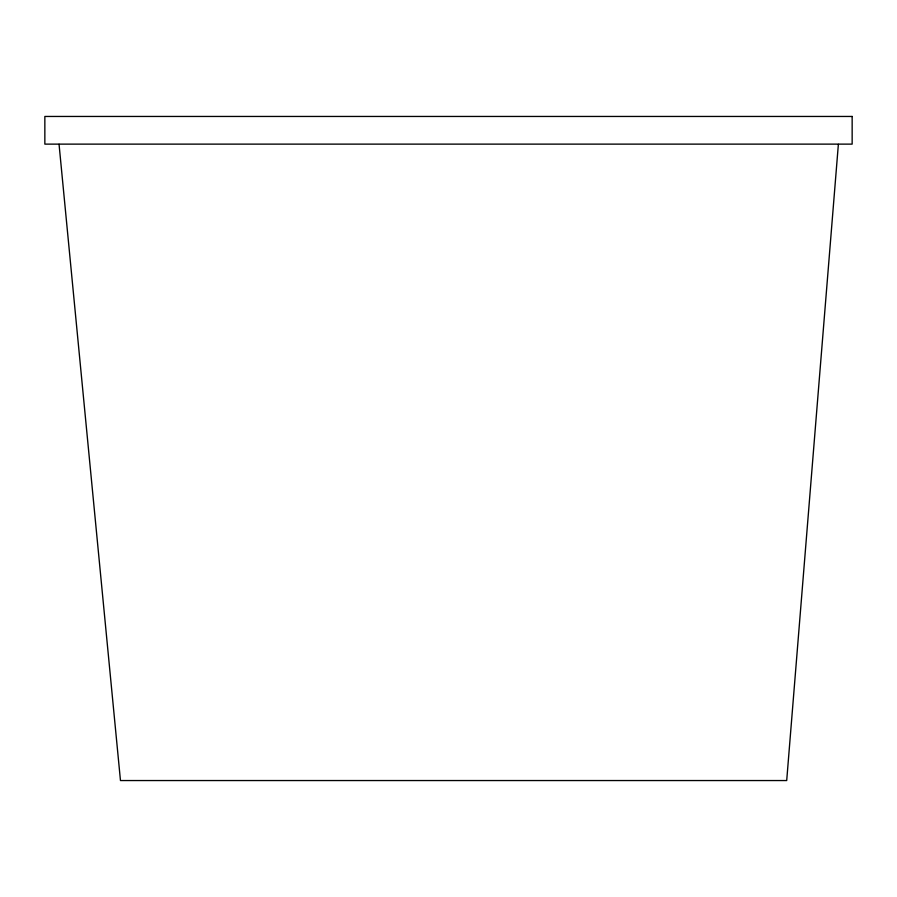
<?xml version="1.0" encoding="UTF-8"?>
<svg xmlns="http://www.w3.org/2000/svg" width="897" height="897" viewBox="0 0 897 897"><rect width="100%" height="100%" fill="white"/><g stroke="black" fill="none" stroke-linecap="round" stroke-linejoin="round"><path stroke-width="1.35" d="M838.37 144.35L786.703 780.547L120.467 780.547L59.056 144.294M852.15 116.453L44.85 116.453L44.85 144.125L852.15 144.125L852.15 116.453"/></g></svg>
